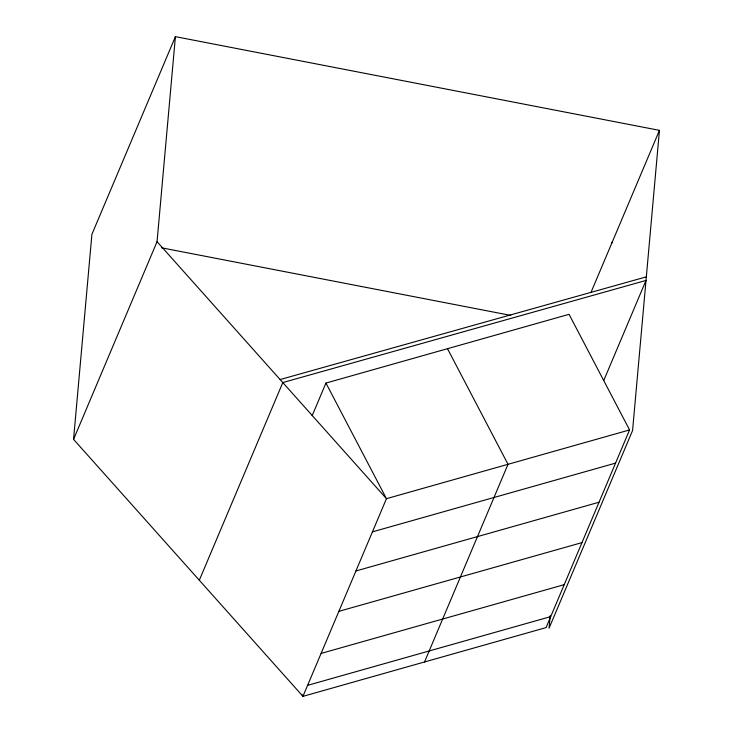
<?xml version="1.0" encoding="UTF-8"?>
<svg xmlns="http://www.w3.org/2000/svg" width="733" height="733" viewBox="0 0 733 733"><rect width="100%" height="100%" fill="white"/><g stroke="black" fill="none" stroke-linecap="round" stroke-linejoin="round"><path stroke-width="1.1" d="M312.157 415.703L325.947 383.066L569.055 314.32L629.574 429.932L546.076 627.604L302.958 696.35L73.557 439.36L91.909 234.322L175.407 36.65L659.443 130.355L632.579 430.518L549.072 628.19L550.19 615.683M73.557 439.36L157.054 241.688L175.407 36.65M611.853 243.026L611.927 242.247M199.312 580.234L282.81 382.562L646.011 280.437L603.818 380.326M424.517 661.981L508.015 464.31L447.496 348.688M591.018 292.348L659.443 130.355M629.574 429.932L386.456 498.678L302.958 696.35L301.895 694.325M372.437 531.856L615.555 463.119M355.917 570.97L599.035 502.224M338.866 611.349L581.975 542.612M321.1 653.415L564.208 584.668M307.603 685.346L550.721 616.609M280.116 379.538L646.332 276.854M161.535 247.8L510.809 315.419M157.054 241.688L386.456 498.678L325.947 383.066"/></g></svg>
